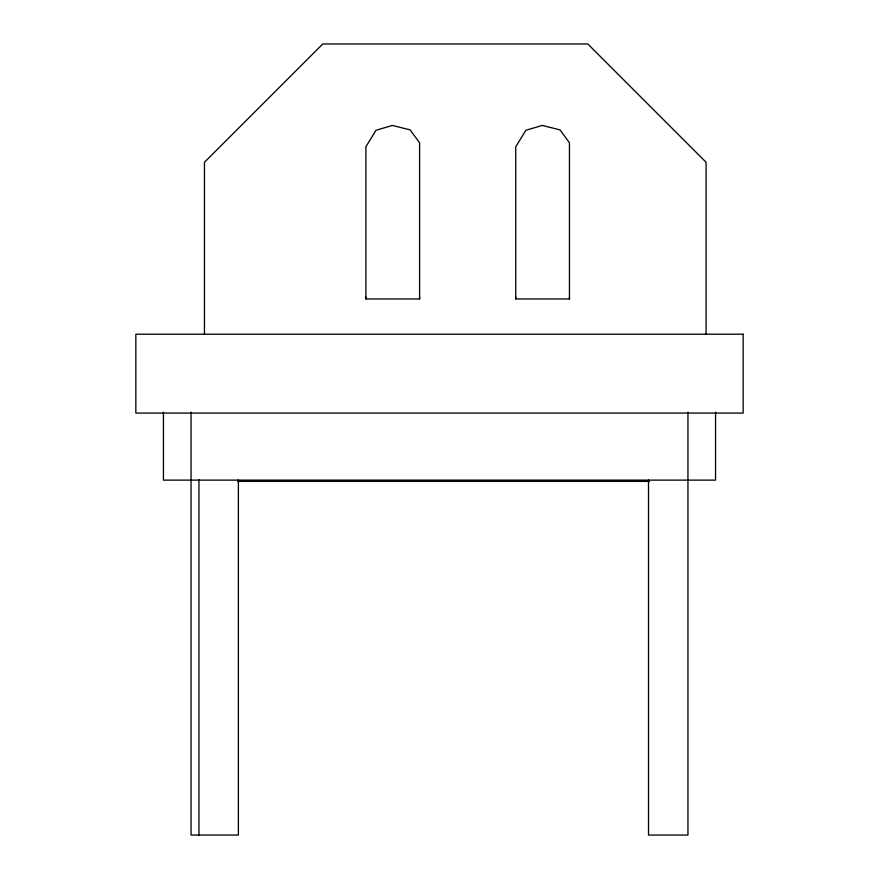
<?xml version="1.0" encoding="UTF-8"?>
<svg xmlns="http://www.w3.org/2000/svg" width="879" height="879" viewBox="0 0 879 879"><rect width="100%" height="100%" fill="white"/><g stroke="black" fill="none" stroke-linecap="round" stroke-linejoin="round"><path stroke-width="1.32" d="M419.591 297.124L419.591 298.948L365.895 298.948L365.895 297.168M569.449 297.124L569.449 298.948L515.753 298.948L515.753 297.168M237.715 481.384L649.515 481.384M715.561 412.13L715.561 480.121L163.439 480.121L163.439 412.13M706.09 334.207L706.09 162.263L587.787 43.95L322.769 43.95L204.455 162.263L204.455 334.207M687.949 412.13L687.949 835.05L648.515 835.05L648.515 479.78M569.449 298.948L569.449 142.783L559.967 129.872L542.288 125.433L525.862 130.29L515.753 146.782L515.753 298.948M419.591 298.948L419.591 142.783L410.108 129.872L392.43 125.433L376.003 130.29L365.895 146.782L365.895 298.948M238.374 479.78L238.374 835.05L191.051 835.05L191.051 412.13M198.94 479.78L198.94 835.05M743.162 334.207L135.838 334.207L135.838 413.075L743.162 413.075L743.162 334.207"/></g></svg>
